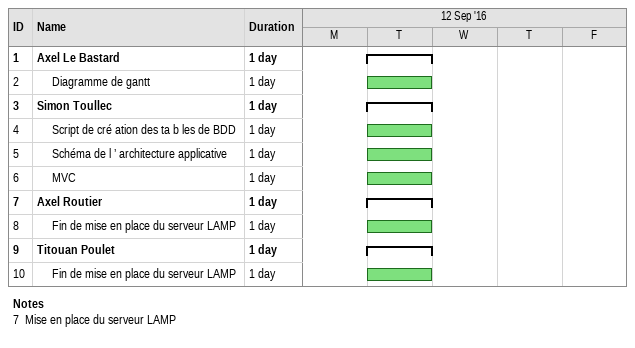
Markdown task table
| ID | Level | Task | Duration | Start | Finish |
|---|---|---|---|---|---|
| 1 | 1 | **Axel Le Bastard** | 1d | 2016-09-13 | 2016-09-13 |
| 2 | 2 | Diagramme de gantt | 1d | 2016-09-13 | 2016-09-13 |
| 3 | 1 | **Simon Toullec** | 1d | 2016-09-13 | 2016-09-13 |
| 4 | 2 | Script de cré ation des ta b les de BDD | 1d | 2016-09-13 | 2016-09-13 |
| 5 | 2 | Schéma de l ’ architecture applicative | 1d | 2016-09-13 | 2016-09-13 |
| 6 | 2 | MVC | 1d | 2016-09-13 | 2016-09-13 |
| 7 | 1 | **Axel Routier** | 1d | 2016-09-13 | 2016-09-13 |
| 8 | 2 | Fin de mise en place du serveur LAMP | 1d | 2016-09-13 | 2016-09-13 |
| 9 | 1 | **Titouan Poulet** | 1d | 2016-09-13 | 2016-09-13 |
| 10 | 2 | Fin de mise en place du serveur LAMP | 1d | 2016-09-13 | 2016-09-13 |

Notes
- 7: Mise en place du serveur LAMP
